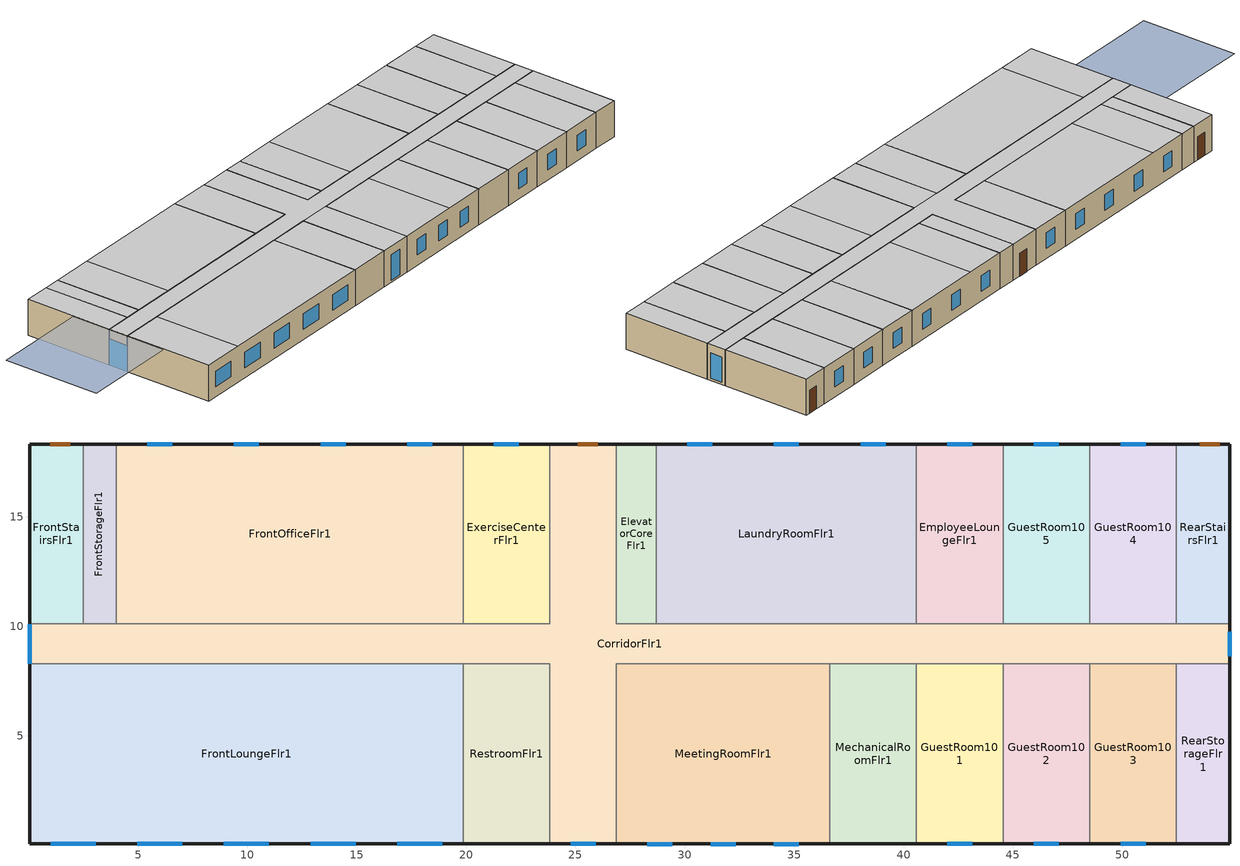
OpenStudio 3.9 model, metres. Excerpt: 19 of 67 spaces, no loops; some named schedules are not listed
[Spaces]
GuestRoom103
 floor ground (Foundation F 0.9W/m*K Perim 3.96m Area 32.61m2): 52.47,8.28 52.47,0.05 48.51,0.05 48.51,8.28 z0
 wall outside: 48.51,0.05 52.47,0.05 z0:3.35
 wall to CorridorFlr1: 52.47,8.28 48.51,8.28 z0:3.35
 wall to RearStorageFlr1: 52.47,0.05 52.47,8.28 z0:3.35
 wall to GuestRoom102: 48.51,8.28 48.51,0.05 z0:3.35
 window: 49.92,0.05 51.06,0.05 z0.95:2.4
 ceiling to GuestRoom213: 52.47,0.05 52.47,8.28 48.51,8.28 48.51,0.05 z3.35
FrontStorageFlr1
 floor ground (Foundation F 0.9W/m*K Perim 1.52m Area 12.54m2): 4.01,18.34 4.01,10.11 2.49,10.11 2.49,18.34 z0
 wall outside: 4.01,18.34 2.49,18.34 z0:3.35
 wall to FrontOfficeFlr1: 4.01,10.11 4.01,18.34 z0:3.35
 wall to CorridorFlr1: 2.49,10.11 4.01,10.11 z0:3.35
 wall to FrontStairsFlr1: 2.49,18.34 2.49,10.11 z0:3.35
 ceiling to FrontStorageFlr2: 4.01,10.11 4.01,18.34 2.49,18.34 2.49,10.11 z3.35
CorridorFlr1
 floor ground (Foundation F 0.9W/m*K Perim 9.75m Area 150.51m2): 26.87,18.34 26.87,10.11 54.91,10.11 54.91,8.28 26.87,8.28 26.87,0.05 23.82,0.05 23.82,8.28 0.05,8.28 0.05,10.11 23.82,10.11 23.82,18.34 z0
 wall outside: 0.05,10.11 0.05,8.28 / 23.82,0.05 26.87,0.05 / 54.91,8.28 54.91,10.11 / 26.87,18.34 23.82,18.34 z0:3.35
 wall to RearStairsFlr1: 54.91,10.11 52.47,10.11 z0:3.35
 wall to FrontLoungeFlr1: 0.05,8.28 19.86,8.28 z0:3.35
 wall to GuestRoom104: 52.47,10.11 48.51,10.11 z0:3.35
 wall to LaundryRoomFlr1: 40.59,10.11 28.7,10.11 z0:3.35
 wall to MeetingRoomFlr1: 26.87,0.05 26.87,8.28 36.62,8.28 z0:3.35
 wall to ElevatorCoreFlr1: 28.7,10.11 26.87,10.11 26.87,18.34 z0:3.35
 wall to RestroomFlr1: 19.86,8.28 23.82,8.28 23.82,0.05 z0:3.35
 wall to GuestRoom102: 44.55,8.28 48.51,8.28 z0:3.35
 wall to FrontStairsFlr1: 2.49,10.11 0.05,10.11 z0:3.35
 wall to RearStorageFlr1: 52.47,8.28 54.91,8.28 z0:3.35
 wall to MechanicalRoomFlr1: 36.62,8.28 40.59,8.28 z0:3.35
 wall to ExerciseCenterFlr1: 23.82,18.34 23.82,10.11 19.86,10.11 z0:3.35
 wall to EmployeeLoungeFlr1: 44.55,10.11 40.59,10.11 z0:3.35
 wall to GuestRoom101: 40.59,8.28 44.55,8.28 z0:3.35
 wall to GuestRoom105: 48.51,10.11 44.55,10.11 z0:3.35
 wall to FrontOfficeFlr1: 19.86,10.11 4.01,10.11 z0:3.35
 window: 0.05,10.11 0.05,8.28 z0:2.44; 24.78,0.05 25.92,0.05 / 54.91,8.62 54.91,9.76 z0.19:2.55
 door: 26.01,18.34 25.1,18.34 z0:2.13
 ceiling to CorridorFlr2: 54.91,8.28 54.91,10.11 26.87,10.11 26.87,18.34 23.82,18.34 23.82,10.11 0.05,10.11 0.05,8.28 z3.35
 ceiling to GuestRoom206_208: 26.87,0.05 26.87,8.28 23.82,8.28 23.82,0.05 z3.35
MechanicalRoomFlr1
 floor ground (Foundation F 0.9W/m*K Perim 3.96m Area 32.61m2): 40.59,8.28 40.59,0.05 36.62,0.05 36.62,8.28 z0
 wall outside: 36.62,0.05 40.59,0.05 z0:3.35
 wall to GuestRoom101: 40.59,0.05 40.59,8.28 z0:3.35
 wall to MeetingRoomFlr1: 36.62,8.28 36.62,0.05 z0:3.35
 ceiling to GuestRoom209_212: 40.59,0.05 40.59,8.28 36.62,8.28 36.62,0.05 z3.35
FrontLoungeFlr1
 floor ground (Foundation F 0.9W/m*K Perim 28.04m Area 163.06m2): 19.86,8.28 19.86,0.05 0.05,0.05 0.05,8.28 z0
 wall outside: 0.05,8.28 0.05,0.05 19.86,0.05 z0:3.35
 wall to RestroomFlr1: 19.86,0.05 19.86,8.28 z0:3.35
 window: 16.85,0.05 18.91,0.05 / 12.89,0.05 14.94,0.05 / 8.93,0.05 10.98,0.05 / 1,0.05 3.06,0.05 / 4.97,0.05 7.02,0.05 z0.95:2.4
 ceiling to GuestRoom201: 4.01,0.05 4.01,8.28 0.05,8.28 0.05,0.05 z3.35
 ceiling to GuestRoom202_205: 19.86,0.05 19.86,8.28 4.01,8.28 4.01,0.05 z3.35
GuestRoom102
 floor ground (Foundation F 0.9W/m*K Perim 3.96m Area 32.61m2): 48.51,8.28 48.51,0.05 44.55,0.05 44.55,8.28 z0
 wall outside: 44.55,0.05 48.51,0.05 z0:3.35
 wall to GuestRoom101: 44.55,8.28 44.55,0.05 z0:3.35
 window: 45.96,0.05 47.1,0.05 z0.95:2.4
 ceiling to GuestRoom209_212: 48.51,0.05 48.51,8.28 44.55,8.28 44.55,0.05 z3.35
GuestRoom104
 floor ground (Foundation F 0.9W/m*K Perim 3.96m Area 32.61m2): 52.47,18.34 52.47,10.11 48.51,10.11 48.51,18.34 z0
 wall outside: 52.47,18.34 48.51,18.34 z0:3.35
 wall to GuestRoom105: 48.51,18.34 48.51,10.11 z0:3.35
 wall to RearStairsFlr1: 52.47,10.11 52.47,18.34 z0:3.35
 window: 51.06,18.34 49.92,18.34 z0.95:2.4
 ceiling to GuestRoom214: 52.47,10.11 52.47,18.34 48.51,18.34 48.51,10.11 z3.35
ExerciseCenterFlr1
 floor ground (Foundation F 0.9W/m*K Perim 3.96m Area 32.61m2): 23.82,18.34 23.82,10.11 19.86,10.11 19.86,18.34 z0
 wall outside: 23.82,18.34 19.86,18.34 z0:3.35
 wall to FrontOfficeFlr1: 19.86,18.34 19.86,10.11 z0:3.35
 window: 22.41,18.34 21.27,18.34 z0.95:2.4
 ceiling to GuestRoom220_223: 23.82,10.11 23.82,18.34 19.86,18.34 19.86,10.11 z3.35
FrontStairsFlr1
 floor ground (Foundation F 0.9W/m*K Perim 10.67m Area 20.07m2): 2.49,18.34 2.49,10.11 0.05,10.11 0.05,18.34 z0
 wall outside: 2.49,18.34 0.05,18.34 0.05,10.11 z0:3.35
 door: 1.89,18.34 0.98,18.34 z0:2.13
 ceiling to FrontStairsFlr2: 2.49,10.11 2.49,18.34 0.05,18.34 0.05,10.11 z3.35
RestroomFlr1
 floor ground (Foundation F 0.9W/m*K Perim 3.96m Area 32.61m2): 23.82,8.28 23.82,0.05 19.86,0.05 19.86,8.28 z0
 wall outside: 19.86,0.05 23.82,0.05 z0:3.35
 ceiling to GuestRoom206_208: 23.82,0.05 23.82,8.28 19.86,8.28 19.86,0.05 z3.35
MeetingRoomFlr1
 floor ground (Foundation F 0.9W/m*K Perim 9.75m Area 80.27m2): 36.62,8.28 36.62,0.05 26.87,0.05 26.87,8.28 z0
 wall outside: 26.87,0.05 36.62,0.05 z0:3.35
 window: 34.07,0.05 35.21,0.05 / 28.28,0.05 29.42,0.05 / 31.18,0.05 32.32,0.05 z0.95:2.4
 ceiling to GuestRoom206_208: 32.66,0.05 32.66,8.28 26.87,8.28 26.87,0.05 z3.35
 ceiling to GuestRoom209_212: 36.62,0.05 36.62,8.28 32.66,8.28 32.66,0.05 z3.35
LaundryRoomFlr1
 floor ground (Foundation F 0.9W/m*K Perim 11.89m Area 97.83m2): 40.59,18.34 40.59,10.11 28.7,10.11 28.7,18.34 z0
 wall outside: 40.59,18.34 28.7,18.34 z0:3.35
 wall to EmployeeLoungeFlr1: 40.59,10.11 40.59,18.34 z0:3.35
 wall to ElevatorCoreFlr1: 28.7,18.34 28.7,10.11 z0:3.35
 window: 39.18,18.34 38.04,18.34 / 31.25,18.34 30.11,18.34 / 35.21,18.34 34.07,18.34 z0.95:2.4
 ceiling to GuestRoom215_218: 40.59,10.11 40.59,18.34 32.66,18.34 32.66,10.11 z3.35
 ceiling to GuestRoom219: 32.66,10.11 32.66,18.34 28.7,18.34 28.7,10.11 z3.35
FrontOfficeFlr1
 floor ground (Foundation F 0.9W/m*K Perim 15.85m Area 130.44m2): 19.86,18.34 19.86,10.11 4.01,10.11 4.01,18.34 z0
 wall outside: 19.86,18.34 4.01,18.34 z0:3.35
 window: 14.49,18.34 13.35,18.34 / 10.52,18.34 9.39,18.34 / 18.45,18.34 17.31,18.34 / 6.56,18.34 5.42,18.34 z0.95:2.4
 ceiling to GuestRoom224: 7.97,10.11 7.97,18.34 4.01,18.34 4.01,10.11 z3.35
 ceiling to GuestRoom220_223: 19.86,10.11 19.86,18.34 7.97,18.34 7.97,10.11 z3.35
ElevatorCoreFlr1
 floor ground (Foundation F 0.9W/m*K Perim 1.83m Area 15.05m2): 28.7,18.34 28.7,10.11 26.87,10.11 26.87,18.34 z0
 wall outside: 28.7,18.34 26.87,18.34 z0:3.35
 ceiling to ElevatorCoreFlr2: 28.7,10.11 28.7,18.34 26.87,18.34 26.87,10.11 z3.35
RearStairsFlr1
 floor ground (Foundation F 0.9W/m*K Perim 10.67m Area 20.07m2): 54.91,18.34 54.91,10.11 52.47,10.11 52.47,18.34 z0
 wall outside: 54.91,10.11 54.91,18.34 52.47,18.34 z0:3.35
 door: 54.46,18.34 53.54,18.34 z0:2.13
 ceiling to RearStairsFlr2: 54.91,10.11 54.91,18.34 52.47,18.34 52.47,10.11 z3.35
EmployeeLoungeFlr1
 floor ground (Foundation F 0.9W/m*K Perim 3.96m Area 32.61m2): 44.55,18.34 44.55,10.11 40.59,10.11 40.59,18.34 z0
 wall outside: 44.55,18.34 40.59,18.34 z0:3.35
 wall to GuestRoom105: 44.55,10.11 44.55,18.34 z0:3.35
 window: 43.14,18.34 42,18.34 z0.95:2.4
 ceiling to GuestRoom215_218: 44.55,10.11 44.55,18.34 40.59,18.34 40.59,10.11 z3.35
RearStorageFlr1
 floor ground (Foundation F 0.9W/m*K Perim 10.67m Area 20.07m2): 54.91,8.28 54.91,0.05 52.47,0.05 52.47,8.28 z0
 wall outside: 52.47,0.05 54.91,0.05 54.91,8.28 z0:3.35
 ceiling to RearStorageFlr2: 54.91,0.05 54.91,8.28 52.47,8.28 52.47,0.05 z3.35
GuestRoom101
 floor ground (Foundation F 0.9W/m*K Perim 3.96m Area 32.61m2): 44.55,8.28 44.55,0.05 40.59,0.05 40.59,8.28 z0
 wall outside: 40.59,0.05 44.55,0.05 z0:3.35
 window: 42,0.05 43.14,0.05 z0.95:2.4
 ceiling to GuestRoom209_212: 44.55,0.05 44.55,8.28 40.59,8.28 40.59,0.05 z3.35
GuestRoom105
 floor ground (Foundation F 0.9W/m*K Perim 3.96m Area 32.61m2): 48.51,18.34 48.51,10.11 44.55,10.11 44.55,18.34 z0
 wall outside: 48.51,18.34 44.55,18.34 z0:3.35
 window: 47.1,18.34 45.96,18.34 z0.95:2.4
 ceiling to GuestRoom215_218: 48.51,10.11 48.51,18.34 44.55,18.34 44.55,10.11 z3.35
shading: 0,4.57 0,13.72 -9.14,13.72 -9.14,4.57 z3.35
[Building]
-SmallHotel-ASHRAE 169-2013-4A created: 2025-11-20 23:47:38 +0000: North Axis {deg}=180; Default Construction Set=90.1-2016 - SmHotel - ASHRAE 169-2013-4A; Standards Number of Stories=4; Standards Number of Above Ground Stories=4; Standards Building Type=SmallHotel
[Site]
New York-John F Kennedy Intl AP_NY_USA: Latitude {deg}=40.65; Longitude {deg}=-73.8; Time Zone {hr}=-5; Elevation {m}=5
[SizingPeriod:DesignDay] Barometric Pressure {Pa}=101241; Rain Indicator=No; Snow Indicator=No; Day of Month=21; Daylight Saving Time Indicator=No; Humidity Condition Type=Wetbulb; Dry-Bulb Temperature Range Modifier Type=DefaultMultipliers
Name | Maximum Dry-Bulb Temperature {C} | Daily Dry-Bulb Temperature Range {deltaC} | Wind Speed {m/s} | Wind Direction {deg} | Month | Day Type | Wetbulb or DewPoint at Maximum Dry-Bulb {C} | Solar Model Indicator | ASHRAE Clear Sky Optical Depth for Beam Irradiance | ASHRAE Clear Sky Optical Depth for Diffuse Irradiance | Sky Clearness
New.York-John.F.Kennedy.Intl.AP_NY_USA Ann Clg .4% Condns DB=>MWB | 32.1 | 7.4 | 5.6 | 230 | 7 | SummerDesignDay | 23.1 | ASHRAETau | 0.541 | 1.8
New.York-John.F.Kennedy.Intl.AP_NY_USA Ann Clg .4% Condns WB=>MDB | 29.1 | 7.4 | 5.6 | 230 | 7 | SummerDesignDay | 25 | ASHRAETau | 0.541 | 1.8
New.York-John.F.Kennedy.Intl.AP_NY_USA Ann Htg 99.6% Condns DB | -10.7 | 0 | 7.5 | 320 | 1 | WinterDesignDay | -10.7 | ASHRAEClearSky |  |  | 0
[ClimateZones]
Climate Zone Institution Name 1=ASHRAE; Climate Zone Document Name 1=ANSI/ASHRAE Standard 169; Climate Zone Document Year 1=2006; Climate Zone Value 1=4A
[Site:WaterMainsTemperature]
Calculation Method=Correlation; Annual Average Outdoor Air Temperature {C}=12.4667; Maximum Difference In Monthly Average Outdoor Air Temperatures {deltaC}=25.2
[Site:GroundTemperature:Shallow]
6, 2.1, 1.1, 2, 7.2, 13.1, 18.7, 22.7, 23.9, 22, 17.5, 11.7
[Site:GroundTemperature:Deep]
11.8, 9, 7.2, 6.7, 7.7, 10.1, 13, 15.9, 17.8, 18.2, 17.1, 14.8
[Site:GroundTemperature:FCfactorMethod]
January Ground Temperature {C}=14; February Ground Temperature {C}=7.3; March Ground Temperature {C}=3.3; April Ground Temperature {C}=1.2; May Ground Temperature {C}=-0.2; June Ground Temperature {C}=5.6; July Ground Temperature {C}=10.9; August Ground Temperature {C}=16.1; September Ground Temperature {C}=21.7; October Ground Temperature {C}=25; November Ground Temperature {C}=24.8; December Ground Temperature {C}=19.9
[Material:NoMass] Thermal Absorptance=0.9; Solar Absorptance=0.7
Name | Roughness | Thermal Resistance {m2-K/W} | Visible Absorptance
CP02 CARPET PAD | VeryRough | 0.21648 | 0.8
Typical Insulation R-14.97 | Smooth | 2.63723 | 0.7
Typical Carpet Pad | Smooth | 0.21648 | 0.8
Typical Insulation R-13.45; Typical Insulation R-13.45 1; Typical Insulation R-13.45 2 | Smooth | 2.368 | 0.7
Typical Insulation R-30.13; Typical Insulation R-30.13 1; Typical Insulation R-30.13 2 | Smooth | 5.30668 | 0.7
Typical Insulation R-1.85; Typical Insulation R-1.85 1; Typical Insulation R-1.85 2 | Smooth | 0.326262 | 0.7
Typical Insulation R-2.38; Typical Insulation R-2.38 1; Typical Insulation R-2.38 2 | Smooth | 0.418404 | 0.7
Typical Insulation R-17.04; Typical Insulation R-17.04 1 | Smooth | 3.00072 | 0.7
[Material] Thermal Absorptance=0.9
Name | Roughness | Thickness {m} | Conductivity {W/m-K} | Density {kg/m3} | Specific Heat {J/kg-K} | Solar Absorptance | Visible Absorptance
4 in. Normalweight Concrete Floor | MediumRough | 0.1016 | 2.31 | 2322 | 832 | 0.7 | 0.7
25mm Stucco | Smooth | 0.0254 | 0.72 | 1856 | 840 | 0.7 | 0.7
5/8 in. Gypsum Board | MediumSmooth | 0.0159 | 0.16 | 800 | 1090 | 0.7 | 0.7
Roof Membrane | VeryRough | 0.0095 | 0.16 | 1121.29 | 1460 | 0.7 | 0.7
Metal Roof Surface; F08 Metal surface | Smooth | 0.0008 | 45.28 | 7824 | 500 | 0.7 | 0.7
1/2 in. Gypsum Board | Smooth | 0.0127 | 0.16 | 800 | 1090 | 0.7 | 0.5
8 in. Normalweight Concrete Floor | MediumRough | 0.2032 | 2.31 | 2322 | 832 | 0.7 | 0.7
8 in. Concrete Block Basement Wall | MediumRough | 0.2032 | 1.326 | 1842 | 912 | 0.7 | 0.7
G05 25mm wood | MediumSmooth | 0.0254 | 0.15 | 608 | 1630 | 0.5 | 0.5
6 in. Normalweight Concrete Floor | MediumRough | 0.1524 | 2.31 | 2322 | 832 | 0.7 | 0.7
[Construction:FfactorGroundFloor] F-Factor {W/m-K}=0.899982
Name | Area {m2} | PerimeterExposed {m}
Foundation F 0.9W/m*K Perim 28.04m Area 163.06m2 | 163.056 | 28.0422
Foundation F 0.9W/m*K Perim 1.83m Area 15.05m2 | 15.0503 | 1.8288
Foundation F 0.9W/m*K Perim 3.96m Area 32.61m2 | 32.6113 | 3.9624
Foundation F 0.9W/m*K Perim 9.75m Area 150.51m2 | 150.506 | 9.7536
Foundation F 0.9W/m*K Perim 10.67m Area 20.07m2 | 20.0671 | 10.668
Foundation F 0.9W/m*K Perim 9.75m Area 80.27m2 | 80.2739 | 9.7536
Foundation F 0.9W/m*K Perim 11.89m Area 97.83m2 | 97.8269 | 11.8872
Foundation F 0.9W/m*K Perim 15.85m Area 130.44m2 | 130.436 | 15.8496
Foundation F 0.9W/m*K Perim 1.52m Area 12.54m2 | 12.5419 | 1.524
[DefaultConstructionSet] Interior Partition Construction=Typical Interior Partition
Name | Default Exterior Surface Constructions | Default Interior Surface Constructions | Default Ground Contact Surface Constructions | Default Exterior SubSurface Constructions | Default Interior SubSurface Constructions
90.1-2016 - SmHotel - ASHRAE 169-2013-4A | Default Surface Constructions 1 | Default Surface Constructions 2 | Default Surface Constructions 3 | Default Sub Surface Constructions 1 | Default Sub Surface Constructions 2
90.1-2016 - SmHotel - GuestRoom123Occ - ASHRAE 169-2013-4A | Default Surface Constructions 4 | Default Surface Constructions 5 | Default Surface Constructions 6 | Default Sub Surface Constructions 3 | Default Sub Surface Constructions 4
90.1-2016 - SmHotel - GuestRoom123Vac - ASHRAE 169-2013-4A | Default Surface Constructions 7 | Default Surface Constructions 8 | Default Surface Constructions 9 | Default Sub Surface Constructions 5 | Default Sub Surface Constructions 6
[DefaultSurfaceConstructions]
Name | Floor Construction | Wall Construction | Roof Ceiling Construction
Default Surface Constructions 1 | Typical Insulated Exterior Mass Floor R-17.54 | Typical Insulated Steel Framed Exterior Wall R-15.63 | Typical IEAD Roof R-31.25
Default Surface Constructions 2; Default Surface Constructions 5; Default Surface Constructions 8 | int_slab_floor_smallhotel | int_wall_smallhotel | int_slab_ceiling_smallhotel
Default Surface Constructions 3 | Typical Insulated Carpeted 8in Slab Floor | Typical Insulated Basement Mass Wall
Default Surface Constructions 4 | Typical Insulated Exterior Mass Floor R-19.61 | Typical Insulated Steel Framed Exterior Wall R-15.63 1 | Typical IEAD Roof R-31.25 1
Default Surface Constructions 6; Default Surface Constructions 9 | Typical Insulated Carpeted 6in Slab Floor | Typical Insulated Basement Mass Wall
Default Surface Constructions 7 | Typical Insulated Exterior Mass Floor R-19.61 1 | Typical Insulated Steel Framed Exterior Wall R-15.63 2 | Typical IEAD Roof R-31.25 2
[Construction]
Typical Insulated Exterior Mass Floor R-17.54: Typical Insulation R-14.97, 4 in. Normalweight Concrete Floor, Typical Carpet Pad
Typical Insulated Steel Framed Exterior Wall R-15.63: 25mm Stucco, 5/8 in. Gypsum Board, Typical Insulation R-13.45, 5/8 in. Gypsum Board
Typical IEAD Roof R-31.25: Roof Membrane, Typical Insulation R-30.13, Metal Roof Surface
int_slab_floor_smallhotel: 4 in. Normalweight Concrete Floor, CP02 CARPET PAD
int_wall_smallhotel: 1/2 in. Gypsum Board, 1/2 in. Gypsum Board
int_slab_ceiling_smallhotel: CP02 CARPET PAD, 4 in. Normalweight Concrete Floor
Typical Insulated Carpeted 8in Slab Floor: 8 in. Normalweight Concrete Floor, Typical Carpet Pad
Typical Insulated Basement Mass Wall: 8 in. Concrete Block Basement Wall
U 0.38 SHGC 0.36 Simple Glazing: U 0.38 SHGC 0.36 Simple Glazing
U 0.46 SHGC 0.36 Simple Glazing: U 0.46 SHGC 0.36 Simple Glazing
Typical Insulated Metal Door R-2.7: F08 Metal surface, Typical Insulation R-1.85
U 0.68 SHGC 0.36 Simple Glazing: U 0.68 SHGC 0.36 Simple Glazing
Typical Overhead Door R-3.23: Typical Insulation R-2.38
U 0.5 SHGC 0.4 Simple Glazing: U 0.5 SHGC 0.4 Simple Glazing
Typical Interior Window: Clear 3mm
Typical Interior Door; Typical Interior Partition: G05 25mm wood
Typical Insulated Exterior Mass Floor R-19.61: Typical Insulation R-17.04, 4 in. Normalweight Concrete Floor, Typical Carpet Pad
Typical Insulated Steel Framed Exterior Wall R-15.63 1: 25mm Stucco, 5/8 in. Gypsum Board, Typical Insulation R-13.45 1, 5/8 in. Gypsum Board
Typical IEAD Roof R-31.25 1: Roof Membrane, Typical Insulation R-30.13 1, Metal Roof Surface
Typical Insulated Carpeted 6in Slab Floor: 6 in. Normalweight Concrete Floor, Typical Carpet Pad
Typical Insulated Metal Door R-2.7 1: F08 Metal surface, Typical Insulation R-1.85 1
Typical Overhead Door R-3.23 1: Typical Insulation R-2.38 1
Typical Insulated Exterior Mass Floor R-19.61 1: Typical Insulation R-17.04 1, 4 in. Normalweight Concrete Floor, Typical Carpet Pad
Typical Insulated Steel Framed Exterior Wall R-15.63 2: 25mm Stucco, 5/8 in. Gypsum Board, Typical Insulation R-13.45 2, 5/8 in. Gypsum Board
Typical IEAD Roof R-31.25 2: Roof Membrane, Typical Insulation R-30.13 2, Metal Roof Surface
Typical Insulated Metal Door R-2.7 2: F08 Metal surface, Typical Insulation R-1.85 2
Typical Overhead Door R-3.23 2: Typical Insulation R-2.38 2
[DefaultSubSurfaceConstructions]
Name | Fixed Window Construction | Operable Window Construction | Door Construction | Glass Door Construction | Overhead Door Construction | Skylight Construction | Tubular Daylight Dome Construction | Tubular Daylight Diffuser Construction
Default Sub Surface Constructions 1 | U 0.38 SHGC 0.36 Simple Glazing | U 0.46 SHGC 0.36 Simple Glazing | Typical Insulated Metal Door R-2.7 | U 0.68 SHGC 0.36 Simple Glazing | Typical Overhead Door R-3.23 | U 0.5 SHGC 0.4 Simple Glazing | Typical Interior Window | Typical Interior Window
Default Sub Surface Constructions 2; Default Sub Surface Constructions 4; Default Sub Surface Constructions 6 | Typical Interior Window | Typical Interior Window | Typical Interior Door
Default Sub Surface Constructions 3 | U 0.38 SHGC 0.36 Simple Glazing | U 0.46 SHGC 0.36 Simple Glazing | Typical Insulated Metal Door R-2.7 1 | U 0.68 SHGC 0.36 Simple Glazing | Typical Overhead Door R-3.23 1 | U 0.5 SHGC 0.4 Simple Glazing | Typical Interior Window | Typical Interior Window
Default Sub Surface Constructions 5 | U 0.38 SHGC 0.36 Simple Glazing | U 0.46 SHGC 0.36 Simple Glazing | Typical Insulated Metal Door R-2.7 2 | U 0.68 SHGC 0.36 Simple Glazing | Typical Overhead Door R-3.23 2 | U 0.5 SHGC 0.4 Simple Glazing | Typical Interior Window | Typical Interior Window
[WindowMaterial:SimpleGlazingSystem] Visible Transmittance=0.81
Name | U-Factor {W/m2-K} | Solar Heat Gain Coefficient
U 0.38 SHGC 0.36 Simple Glazing | 2.15774 | 0.36
U 0.46 SHGC 0.36 Simple Glazing | 2.612 | 0.36
U 0.68 SHGC 0.36 Simple Glazing | 3.86122 | 0.36
U 0.5 SHGC 0.4 Simple Glazing | 2.83913 | 0.4
[WindowMaterial:Glazing]
Clear 3mm: Optical Data Type=SpectralAverage; Thickness {m}=0.003; Solar Transmittance at Normal Incidence=0.837; Front Side Solar Reflectance at Normal Incidence=0.075; Back Side Solar Reflectance at Normal Incidence=0.075; Visible Transmittance at Normal Incidence=0.898; Front Side Visible Reflectance at Normal Incidence=0.081; Back Side Visible Reflectance at Normal Incidence=0.081; Infrared Transmittance at Normal Incidence=0; Front Side Infrared Hemispherical Emissivity=0.84; Back Side Infrared Hemispherical Emissivity=0.84; Conductivity {W/m-K}=0.9; Dirt Correction Factor for Solar and Visible Transmittance=1; Solar Diffusing=No
[Space] Building Story=BuildingStory1
Name | Space Type | Thermal Zone
GuestRoom103 | SmallHotel GuestRoom123Occ | GuestRoom103 ZN
FrontStorageFlr1 | SmallHotel Storage | FrontStorageFlr1 ZN
GuestRoom105 | SmallHotel GuestRoom123Occ | GuestRoom105 ZN
CorridorFlr1 | SmallHotel Corridor | CorridorFlr1 ZN
MechanicalRoomFlr1 | SmallHotel Mechanical | MechanicalRoomFlr1 ZN
ElevatorCoreFlr1 | SmallHotel Elec/MechRoom | ElevatorCoreFlr1 ZN
FrontLoungeFlr1 | SmallHotel GuestLounge | FrontLoungeFlr1 ZN
GuestRoom101 | SmallHotel GuestRoom123Vac | GuestRoom101 ZN
GuestRoom102 | SmallHotel GuestRoom123Vac | GuestRoom102 ZN
GuestRoom104 | SmallHotel GuestRoom123Occ | GuestRoom104 ZN
ExerciseCenterFlr1 | SmallHotel Exercise | ExerciseCenterFlr1 ZN
FrontStairsFlr1 | SmallHotel Stair | FrontStairsFlr1 ZN
RestroomFlr1 | SmallHotel PublicRestroom | RestroomFlr1 ZN
MeetingRoomFlr1 | SmallHotel Meeting | MeetingRoomFlr1 ZN
RearStairsFlr1 | SmallHotel Stair | RearStairsFlr1 ZN
RearStorageFlr1 | SmallHotel Storage | RearStorageFlr1 ZN
LaundryRoomFlr1 | SmallHotel Laundry | LaundryRoomFlr1 ZN
FrontOfficeFlr1 | SmallHotel Office | FrontOfficeFlr1 ZN
EmployeeLoungeFlr1 | SmallHotel StaffLounge | EmployeeLoungeFlr1 ZN
[BuildingStory]
BuildingStory1
[SpaceType] Standards Building Type=SmallHotel
Name | Default Schedule Set | Design Specification Outdoor Air Object | Standards Space Type | Default Construction Set
SmallHotel Corridor | SmallHotel Corridor Schedule Set | SmallHotel Corridor Ventilation | Corridor
SmallHotel Elec/MechRoom | SmallHotel Elec/MechRoom Schedule Set | SmallHotel Elec/MechRoom Ventilation | Elec/MechRoom
SmallHotel StaffLounge | SmallHotel StaffLounge Schedule Set | SmallHotel StaffLounge Ventilation | StaffLounge
SmallHotel Exercise | SmallHotel Exercise Schedule Set | SmallHotel Exercise Ventilation | Exercise
SmallHotel GuestLounge | SmallHotel GuestLounge Schedule Set | SmallHotel GuestLounge Ventilation | GuestLounge
SmallHotel Office | SmallHotel Office Schedule Set | SmallHotel Office Ventilation | Office
SmallHotel Stair | SmallHotel Stair Schedule Set | SmallHotel Stair Ventilation | Stair
SmallHotel Storage | SmallHotel Storage Schedule Set | SmallHotel Storage Ventilation | Storage
SmallHotel GuestRoom123Occ | SmallHotel GuestRoom123Occ Schedule Set | SmallHotel GuestRoom123Occ Ventilation | GuestRoom123Occ | 90.1-2016 - SmHotel - GuestRoom123Occ - ASHRAE 169-2013-4A
SmallHotel GuestRoom123Vac | SmallHotel GuestRoom123Vac Schedule Set | SmallHotel GuestRoom123Vac Ventilation | GuestRoom123Vac | 90.1-2016 - SmHotel - GuestRoom123Vac - ASHRAE 169-2013-4A
SmallHotel Laundry | SmallHotel Laundry Schedule Set | SmallHotel Laundry Ventilation | Laundry
SmallHotel Mechanical | SmallHotel Mechanical Schedule Set | SmallHotel Mechanical Ventilation | Mechanical
SmallHotel Meeting | SmallHotel Meeting Schedule Set | SmallHotel Meeting Ventilation | Meeting
SmallHotel PublicRestroom | SmallHotel PublicRestroom Schedule Set | SmallHotel PublicRestroom Ventilation | PublicRestroom
[Lights:Definition] Design Level Calculation Method=Watts/Area; Fraction Radiant=0.7; Fraction Visible=0.2; Return Air Fraction=0
Name | Watts per Space Floor Area {W/m2}
SmallHotel Corridor Lights Definition | 7.10418
SmallHotel Exercise Lights Definition | 5.38196
SmallHotel GuestLounge Lights Definition | 11.4097
SmallHotel GuestRoom123Occ Lights Definition; SmallHotel GuestRoom123Vac Lights Definition | 8.28821
SmallHotel Laundry Lights Definition; SmallHotel Mechanical Lights Definition | 4.62848
SmallHotel Meeting Lights Definition | 11.5174
SmallHotel Office Lights Definition | 10.0104
SmallHotel PublicRestroom Lights Definition | 9.14932
SmallHotel StaffLounge Lights Definition | 6.67362
SmallHotel Stair Lights Definition | 6.24307
SmallHotel Storage Lights Definition | 4.9514
[Lights] Fraction Replaceable=1
Name | Lights Definition | Space or SpaceType
SmallHotel Corridor Lights | SmallHotel Corridor Lights Definition | SmallHotel Corridor
SmallHotel Exercise Lights | SmallHotel Exercise Lights Definition | SmallHotel Exercise
SmallHotel GuestLounge Lights | SmallHotel GuestLounge Lights Definition | SmallHotel GuestLounge
SmallHotel GuestRoom123Occ Lights | SmallHotel GuestRoom123Occ Lights Definition | SmallHotel GuestRoom123Occ
SmallHotel GuestRoom123Vac Lights | SmallHotel GuestRoom123Vac Lights Definition | SmallHotel GuestRoom123Vac
SmallHotel Laundry Lights | SmallHotel Laundry Lights Definition | SmallHotel Laundry
SmallHotel Mechanical Lights | SmallHotel Mechanical Lights Definition | SmallHotel Mechanical
SmallHotel Meeting Lights | SmallHotel Meeting Lights Definition | SmallHotel Meeting
SmallHotel Office Lights | SmallHotel Office Lights Definition | SmallHotel Office
SmallHotel PublicRestroom Lights | SmallHotel PublicRestroom Lights Definition | SmallHotel PublicRestroom
SmallHotel StaffLounge Lights | SmallHotel StaffLounge Lights Definition | SmallHotel StaffLounge
SmallHotel Stair Lights | SmallHotel Stair Lights Definition | SmallHotel Stair
SmallHotel Storage Lights | SmallHotel Storage Lights Definition | SmallHotel Storage
[DesignSpecification:OutdoorAir] Outdoor Air Method=Sum
Name | Outdoor Air Flow per Floor Area {m3/s-m2} | Outdoor Air Flow per Person {m3/s-person}
SmallHotel Corridor Ventilation; SmallHotel PublicRestroom Ventilation; SmallHotel Stair Ventilation | 0.0003048
SmallHotel Elec/MechRoom Ventilation; SmallHotel Mechanical Ventilation; SmallHotel Storage Ventilation | 0.0006096
SmallHotel Exercise Ventilation | 0.0003048 | 0.00943895
SmallHotel GuestLounge Ventilation; SmallHotel Laundry Ventilation; SmallHotel StaffLounge Ventilation | 0.0003048 | 0.00353961
SmallHotel GuestRoom123Occ Ventilation; SmallHotel GuestRoom123Vac Ventilation; SmallHotel Meeting Ventilation; SmallHotel Office Ventilation | 0.0003048 | 0.00235974
[DefaultScheduleSet]
Name | Number of People Schedule | People Activity Level Schedule | Lighting Schedule | Electric Equipment Schedule | Gas Equipment Schedule
SmallHotel Corridor Schedule Set | HotelSmall AlwaysOff | HotelSmall Activity_Sch | HotelSmall BLDG_LIGHT_CORRIDOR_SCH_2013 | HotelSmall AlwaysOff
SmallHotel Elec/MechRoom Schedule Set |  |  | HotelSmall AlwaysOff | HotelSmall BLDG_ELEVATORS
SmallHotel Exercise Schedule Set | HotelSmall ExerciseCenter_Occ_Sch | HotelSmall Activity_Sch | HotelSmall BLDG_LIGHT_EXERCENTER_SCH | HotelSmall ExerciseCenter_Eqp_Sch
SmallHotel GuestLounge Schedule Set | HotelSmall Lobby_Occ_Sch | HotelSmall Activity_Sch | HotelSmall BLDG_LIGHT_FRONTLOUNGE_SCH | HotelSmall Lobby_Eqp_Sch
SmallHotel GuestRoom123Occ Schedule Set | HotelSmall GuestRoom_Occ_Sch | HotelSmall Activity_Sch | HotelSmall BLDG_LIGHT_GUESTROOM_SCH_2013 | HotelSmall GuestRoom_Eqp_Sch_Adva
SmallHotel GuestRoom123Vac Schedule Set | HotelSmall AlwaysOff | HotelSmall Activity_Sch | HotelSmall AlwaysOff | HotelSmall AlwaysOff
SmallHotel Laundry Schedule Set | HotelSmall LaundryRoom_Occ_Sch | HotelSmall Activity_Sch | HotelSmall BLDG_LIGHT_LAUNDRY_SCH | HotelSmall LaundryRoom_Eqp_Elec_Sch | HotelSmall LaundryRoom_Eqp_Gas_Sch
SmallHotel Mechanical Schedule Set | HotelSmall AlwaysOff | HotelSmall Activity_Sch | HotelSmall BLDG_LIGHT_MECHROOM_SCH | HotelSmall AlwaysOff
SmallHotel Meeting Schedule Set | HotelSmall MeetingRoom_Occ_Sch | HotelSmall Activity_Sch | HotelSmall BLDG_LIGHT_MEETINGROOM_SCH | HotelSmall MeetingRoom_Eqp_Sch
SmallHotel Office Schedule Set | HotelSmall Office_Occ_Sch | HotelSmall Activity_Sch | HotelSmall BLDG_LIGHT_OFFICE_SCH | HotelSmall OFF_EQUIP_SCH
SmallHotel PublicRestroom Schedule Set | HotelSmall Lobby_Occ_Sch | HotelSmall Activity_Sch | HotelSmall BLDG_LIGHT_RESTROOM_SCH | HotelSmall Lobby_Eqp_Sch
SmallHotel StaffLounge Schedule Set | HotelSmall EmployeeLounge_Occ_Sch | HotelSmall Activity_Sch | HotelSmall BLDG_LIGHT_EMPLOYEELOUNGE_SCH | HotelSmall EmployeeLounge_Eqp_Sch
SmallHotel Stair Schedule Set | HotelSmall AlwaysOff | HotelSmall Activity_Sch | HotelSmall BLDG_LIGHT_STAIR_SCH | HotelSmall AlwaysOff
SmallHotel Storage Schedule Set | HotelSmall AlwaysOff | HotelSmall Activity_Sch | HotelSmall BLDG_LIGHT_STORAGE_SCH | HotelSmall AlwaysOff
[ThermostatSetpoint:DualSetpoint]
Name | Heating Setpoint Temperature Schedule | Cooling Setpoint Temperature Schedule
SmallHotel Corridor Thermostat 1; SmallHotel StaffLounge Thermostat 1; SmallHotel Exercise Thermostat 1; SmallHotel GuestLounge Thermostat 1; SmallHotel Office Thermostat 1; SmallHotel Laundry Thermostat 1; SmallHotel Meeting Thermostat 1; SmallHotel PublicRestroom Thermostat 1 | HotelSmall CommonArea_HtgSP_Sch | HotelSmall CommonArea_ClgSP_Sch
SmallHotel Elec/MechRoom Thermostat 1
SmallHotel Stair Thermostat 1; SmallHotel Storage Thermostat 1; SmallHotel Mechanical Thermostat 1; SmallHotel Stair Thermostat 4; SmallHotel Storage Thermostat 4 | HotelSmall SemiHeated_HtgSP_Sch | SmallHotel UnitHeater ClgSP Sch
SmallHotel GuestRoom123Vac Thermostat 1; SmallHotel GuestRoom123Vac Thermostat 2 | HotelSmall VacGuestRoom_HtgSP_Sch | HotelSmall VacGuestRoom_ClgSP_Sch
SmallHotel GuestRoom123Occ Thermostat 1; SmallHotel GuestRoom123Occ Thermostat 2; SmallHotel GuestRoom123Occ Thermostat 3 | HotelSmall Adva_OccGuestRoom_HtgSP_Sch | HotelSmall Adva_OccGuestRoom_ClgSP_Sch
[ElectricEquipment:Definition] Fraction Latent=0; Fraction Lost=0
Name | Design Level Calculation Method | Watts per Space Floor Area {W/m2} | Fraction Radiant | Design Level {W}
SmallHotel Elec/MechRoom Elec Equip Definition | Watts/Area | 2133.41 | 0.5
SmallHotel Exercise Elec Equip Definition | Watts/Area | 18.6216 | 0.5
SmallHotel GuestLounge Elec Equip Definition | Watts/Area | 26.0487 | 0.5
SmallHotel GuestRoom123Occ Elec Equip Definition; SmallHotel GuestRoom123Vac Elec Equip Definition | Watts/Area | 11.8403 | 0.5
SmallHotel Laundry Elec Equip Definition | Watts/Area | 27.6632 | 0.2
SmallHotel Meeting Elec Equip Definition | Watts/Area | 6.17848 | 0.5
SmallHotel Office Elec Equip Definition | Watts/Area | 13.7778 | 0.5
SmallHotel StaffLounge Elec Equip Definition | Watts/Area | 21.5278 | 0.5
Elevator CoreFlr1 Electric Equipment Definition | EquipmentLevel |  | 0.5 | 125
Elevator CoreFlr1 Electric Equipment Definition2 | EquipmentLevel |  | 0.5 | 32110
[ElectricEquipment]
Name | Electric Equipment Definition | Space or SpaceType | Schedule
SmallHotel Elec/MechRoom Elec Equip | SmallHotel Elec/MechRoom Elec Equip Definition | SmallHotel Elec/MechRoom
SmallHotel Exercise Elec Equip | SmallHotel Exercise Elec Equip Definition | SmallHotel Exercise
SmallHotel GuestLounge Elec Equip | SmallHotel GuestLounge Elec Equip Definition | SmallHotel GuestLounge
SmallHotel GuestRoom123Occ Elec Equip | SmallHotel GuestRoom123Occ Elec Equip Definition | SmallHotel GuestRoom123Occ
SmallHotel GuestRoom123Vac Elec Equip | SmallHotel GuestRoom123Vac Elec Equip Definition | SmallHotel GuestRoom123Vac
SmallHotel Laundry Elec Equip | SmallHotel Laundry Elec Equip Definition | SmallHotel Laundry
SmallHotel Meeting Elec Equip | SmallHotel Meeting Elec Equip Definition | SmallHotel Meeting
SmallHotel Office Elec Equip | SmallHotel Office Elec Equip Definition | SmallHotel Office
SmallHotel StaffLounge Elec Equip | SmallHotel StaffLounge Elec Equip Definition | SmallHotel StaffLounge
Elevator Coreflr1 Elevator Lights/Fans Equipment | Elevator CoreFlr1 Electric Equipment Definition | ElevatorCoreFlr1 | HotelSmall ELEV_LIGHT_FAN_SCH_ADD_DF
Elevator Coreflr1 Elevator Equipment | Elevator CoreFlr1 Electric Equipment Definition2 | ElevatorCoreFlr1 | HotelSmall BLDG_ELEVATORS
[People:Definition] Number of People Calculation Method=People/Area; Fraction Radiant=0.3; Thermal Comfort Model Type 1=AdaptiveASH55
Name | People per Space Floor Area {person/m2}
SmallHotel Exercise People Definition | 0.214632
SmallHotel GuestLounge People Definition | 0.322917
SmallHotel GuestRoom123Occ People Definition; SmallHotel GuestRoom123Vac People Definition | 0.0459619
SmallHotel Laundry People Definition | 0.112483
SmallHotel Meeting People Definition | 0.538196
SmallHotel Office People Definition | 0.0768543
SmallHotel PublicRestroom People Definition | 0.0306771
SmallHotel StaffLounge People Definition | 0.551973
[People] Work Efficiency Schedule=Work Efficiency Schedule; Clothing Insulation Schedule=Clothing Schedule; Air Velocity Schedule=Air Velocity Schedule; Multiplier=1
Name | People Definition | Space or SpaceType
SmallHotel Exercise People | SmallHotel Exercise People Definition | SmallHotel Exercise
SmallHotel GuestLounge People | SmallHotel GuestLounge People Definition | SmallHotel GuestLounge
SmallHotel GuestRoom123Occ People | SmallHotel GuestRoom123Occ People Definition | SmallHotel GuestRoom123Occ
SmallHotel GuestRoom123Vac People | SmallHotel GuestRoom123Vac People Definition | SmallHotel GuestRoom123Vac
SmallHotel Laundry People | SmallHotel Laundry People Definition | SmallHotel Laundry
SmallHotel Meeting People | SmallHotel Meeting People Definition | SmallHotel Meeting
SmallHotel Office People | SmallHotel Office People Definition | SmallHotel Office
SmallHotel PublicRestroom People | SmallHotel PublicRestroom People Definition | SmallHotel PublicRestroom
SmallHotel StaffLounge People | SmallHotel StaffLounge People Definition | SmallHotel StaffLounge
[GasEquipment:Definition]
SmallHotel Laundry Gas Equip Definition: Design Level Calculation Method=Watts/Area; Watts per Space Floor Area {W/m2}=409.781; Fraction Latent=0; Fraction Radiant=0.2; Fraction Lost=0
[GasEquipment]
SmallHotel Laundry Gas Equip: Gas Equipment Definition=SmallHotel Laundry Gas Equip Definition; Space or SpaceType=SmallHotel Laundry
[SpaceInfiltration:DesignFlowRate]
Name | Space or SpaceType | Schedule | Design Flow Rate Calculation Method | Flow per Exterior Surface Area {m3/s-m2} | Constant Term Coefficient | Temperature Term Coefficient | Velocity Term Coefficient | Velocity Squared Term Coefficient | Design Flow Rate {m3/s}
FrontLoungeFlr1 HVAC On Infiltration | FrontLoungeFlr1 | Infiltration HVAC On Schedule | Flow/ExteriorArea | 0.000570329 | 0.0287 | 0.0086 | 0 | 0.0086
FrontLoungeFlr1 HVAC Off Infiltration | FrontLoungeFlr1 | Infiltration HVAC Off Schedule | Flow/ExteriorArea | 0.000570329 | 0.0287 | 0.0086 | 0 | 0.0086
ElevatorCoreFlr1 HVAC On Infiltration | ElevatorCoreFlr1 | Infiltration HVAC On Schedule | Flow/ExteriorArea | 0.000570329 | 0.0287 | 0.0086 | 0 | 0.0086
ElevatorCoreFlr1 HVAC Off Infiltration | ElevatorCoreFlr1 | Infiltration HVAC Off Schedule | Flow/ExteriorArea | 0.000570329 | 0.0287 | 0.0086 | 0 | 0.0086
RestroomFlr1 HVAC On Infiltration | RestroomFlr1 | Infiltration HVAC On Schedule | Flow/ExteriorArea | 0.000570329 | 0.0287 | 0.0086 | 0 | 0.0086
RestroomFlr1 HVAC Off Infiltration | RestroomFlr1 | Infiltration HVAC Off Schedule | Flow/ExteriorArea | 0.000570329 | 0.0287 | 0.0086 | 0 | 0.0086
MechanicalRoomFlr1 HVAC On Infiltration | MechanicalRoomFlr1 | Infiltration HVAC On Schedule | Flow/ExteriorArea | 0.000570329 | 0.0287 | 0.0086 | 0 | 0.0086
MechanicalRoomFlr1 HVAC Off Infiltration | MechanicalRoomFlr1 | Infiltration HVAC Off Schedule | Flow/ExteriorArea | 0.000570329 | 0.0287 | 0.0086 | 0 | 0.0086
CorridorFlr1 HVAC On Infiltration | CorridorFlr1 | Infiltration HVAC On Schedule | Flow/ExteriorArea | 0.000570329 | 0.0287 | 0.0086 | 0 | 0.0086
CorridorFlr1 HVAC Off Infiltration | CorridorFlr1 | Infiltration HVAC Off Schedule | Flow/ExteriorArea | 0.000570329 | 0.0287 | 0.0086 | 0 | 0.0086
GuestRoom103 HVAC On Infiltration | GuestRoom103 | Infiltration HVAC On Schedule | Flow/ExteriorArea | 0.000570329 | 0.0287 | 0.0086 | 0 | 0.0086
GuestRoom103 HVAC Off Infiltration | GuestRoom103 | Infiltration HVAC Off Schedule | Flow/ExteriorArea | 0.000570329 | 0.0287 | 0.0086 | 0 | 0.0086
GuestRoom105 HVAC On Infiltration | GuestRoom105 | Infiltration HVAC On Schedule | Flow/ExteriorArea | 0.000570329 | 0.0287 | 0.0086 | 0 | 0.0086
GuestRoom105 HVAC Off Infiltration | GuestRoom105 | Infiltration HVAC Off Schedule | Flow/ExteriorArea | 0.000570329 | 0.0287 | 0.0086 | 0 | 0.0086
EmployeeLoungeFlr1 HVAC On Infiltration | EmployeeLoungeFlr1 | Infiltration HVAC On Schedule | Flow/ExteriorArea | 0.000570329 | 0.0287 | 0.0086 | 0 | 0.0086
EmployeeLoungeFlr1 HVAC Off Infiltration | EmployeeLoungeFlr1 | Infiltration HVAC Off Schedule | Flow/ExteriorArea | 0.000570329 | 0.0287 | 0.0086 | 0 | 0.0086
GuestRoom101 HVAC On Infiltration | GuestRoom101 | Infiltration HVAC On Schedule | Flow/ExteriorArea | 0.000570329 | 0.0287 | 0.0086 | 0 | 0.0086
GuestRoom101 HVAC Off Infiltration | GuestRoom101 | Infiltration HVAC Off Schedule | Flow/ExteriorArea | 0.000570329 | 0.0287 | 0.0086 | 0 | 0.0086
GuestRoom102 HVAC On Infiltration | GuestRoom102 | Infiltration HVAC On Schedule | Flow/ExteriorArea | 0.000570329 | 0.0287 | 0.0086 | 0 | 0.0086
GuestRoom102 HVAC Off Infiltration | GuestRoom102 | Infiltration HVAC Off Schedule | Flow/ExteriorArea | 0.000570329 | 0.0287 | 0.0086 | 0 | 0.0086
GuestRoom104 HVAC On Infiltration | GuestRoom104 | Infiltration HVAC On Schedule | Flow/ExteriorArea | 0.000570329 | 0.0287 | 0.0086 | 0 | 0.0086
GuestRoom104 HVAC Off Infiltration | GuestRoom104 | Infiltration HVAC Off Schedule | Flow/ExteriorArea | 0.000570329 | 0.0287 | 0.0086 | 0 | 0.0086
ExerciseCenterFlr1 HVAC On Infiltration | ExerciseCenterFlr1 | Infiltration HVAC On Schedule | Flow/ExteriorArea | 0.000570329 | 0.0287 | 0.0086 | 0 | 0.0086
ExerciseCenterFlr1 HVAC Off Infiltration | ExerciseCenterFlr1 | Infiltration HVAC Off Schedule | Flow/ExteriorArea | 0.000570329 | 0.0287 | 0.0086 | 0 | 0.0086
FrontStairsFlr1 HVAC On Infiltration | FrontStairsFlr1 | Infiltration HVAC On Schedule | Flow/ExteriorArea | 0.000570329 | 0.0287 | 0.0086 | 0 | 0.0086
FrontStairsFlr1 HVAC Off Infiltration | FrontStairsFlr1 | Infiltration HVAC Off Schedule | Flow/ExteriorArea | 0.000570329 | 0.0287 | 0.0086 | 0 | 0.0086
MeetingRoomFlr1 HVAC On Infiltration | MeetingRoomFlr1 | Infiltration HVAC On Schedule | Flow/ExteriorArea | 0.000570329 | 0.0287 | 0.0086 | 0 | 0.0086
MeetingRoomFlr1 HVAC Off Infiltration | MeetingRoomFlr1 | Infiltration HVAC Off Schedule | Flow/ExteriorArea | 0.000570329 | 0.0287 | 0.0086 | 0 | 0.0086
LaundryRoomFlr1 HVAC On Infiltration | LaundryRoomFlr1 | Infiltration HVAC On Schedule | Flow/ExteriorArea | 0.000570329 | 0.0287 | 0.0086 | 0 | 0.0086
LaundryRoomFlr1 HVAC Off Infiltration | LaundryRoomFlr1 | Infiltration HVAC Off Schedule | Flow/ExteriorArea | 0.000570329 | 0.0287 | 0.0086 | 0 | 0.0086
FrontOfficeFlr1 HVAC On Infiltration | FrontOfficeFlr1 | Infiltration HVAC On Schedule | Flow/ExteriorArea | 0.000570329 | 0.0287 | 0.0086 | 0 | 0.0086
FrontOfficeFlr1 HVAC Off Infiltration | FrontOfficeFlr1 | Infiltration HVAC Off Schedule | Flow/ExteriorArea | 0.000570329 | 0.0287 | 0.0086 | 0 | 0.0086
FrontStorageFlr1 HVAC On Infiltration | FrontStorageFlr1 | Infiltration HVAC On Schedule | Flow/ExteriorArea | 0.000570329 | 0.0287 | 0.0086 | 0 | 0.0086
FrontStorageFlr1 HVAC Off Infiltration | FrontStorageFlr1 | Infiltration HVAC Off Schedule | Flow/ExteriorArea | 0.000570329 | 0.0287 | 0.0086 | 0 | 0.0086
RearStairsFlr1 HVAC On Infiltration | RearStairsFlr1 | Infiltration HVAC On Schedule | Flow/ExteriorArea | 0.000570329 | 0.0287 | 0.0086 | 0 | 0.0086
RearStairsFlr1 HVAC Off Infiltration | RearStairsFlr1 | Infiltration HVAC Off Schedule | Flow/ExteriorArea | 0.000570329 | 0.0287 | 0.0086 | 0 | 0.0086
RearStorageFlr1 HVAC On Infiltration | RearStorageFlr1 | Infiltration HVAC On Schedule | Flow/ExteriorArea | 0.000570329 | 0.0287 | 0.0086 | 0 | 0.0086
RearStorageFlr1 HVAC Off Infiltration | RearStorageFlr1 | Infiltration HVAC Off Schedule | Flow/ExteriorArea | 0.000570329 | 0.0287 | 0.0086 | 0 | 0.0086
Corridor1 door Infiltration | CorridorFlr1 | HotelSmall INFIL_Door_Opening_SCH | Flow/Space |  |  |  |  |  | 0.915577
[ThermalZone] Use Ideal Air Loads=No
CorridorFlr1 ZN: Thermostat=SmallHotel Corridor Thermostat 1
ElevatorCoreFlr1 ZN: Thermostat=SmallHotel Elec/MechRoom Thermostat 1
EmployeeLoungeFlr1 ZN: Thermostat=SmallHotel StaffLounge Thermostat 1
ExerciseCenterFlr1 ZN: Thermostat=SmallHotel Exercise Thermostat 1
FrontLoungeFlr1 ZN: Thermostat=SmallHotel GuestLounge Thermostat 1; Primary Daylighting Control=FrontLoungeFlr1 Daylt Sensor 1; Fraction of Zone Controlled by Primary Daylighting Control=0.291; Secondary Daylighting Control=FrontLoungeFlr1 Daylt Sensor 2; Fraction of Zone Controlled by Secondary Daylighting Control=0.291
FrontOfficeFlr1 ZN: Thermostat=SmallHotel Office Thermostat 1; Primary Daylighting Control=FrontOfficeFlr1 Daylt Sensor 1; Fraction of Zone Controlled by Primary Daylighting Control=0.26; Secondary Daylighting Control=FrontOfficeFlr1 Daylt Sensor 2; Fraction of Zone Controlled by Secondary Daylighting Control=0.26
FrontStairsFlr1 ZN: Thermostat=SmallHotel Stair Thermostat 1
FrontStorageFlr1 ZN: Thermostat=SmallHotel Storage Thermostat 1
GuestRoom101 ZN: Thermostat=SmallHotel GuestRoom123Vac Thermostat 1
GuestRoom102 ZN: Thermostat=SmallHotel GuestRoom123Vac Thermostat 2
GuestRoom103 ZN: Thermostat=SmallHotel GuestRoom123Occ Thermostat 1
GuestRoom104 ZN: Thermostat=SmallHotel GuestRoom123Occ Thermostat 2
GuestRoom105 ZN: Thermostat=SmallHotel GuestRoom123Occ Thermostat 3
LaundryRoomFlr1 ZN: Thermostat=SmallHotel Laundry Thermostat 1
MechanicalRoomFlr1 ZN: Thermostat=SmallHotel Mechanical Thermostat 1
MeetingRoomFlr1 ZN: Thermostat=SmallHotel Meeting Thermostat 1; Primary Daylighting Control=MeetingRoomFlr1 Daylt Sensor 1; Fraction of Zone Controlled by Primary Daylighting Control=0.279; Secondary Daylighting Control=MeetingRoomFlr1 Daylt Sensor 2; Fraction of Zone Controlled by Secondary Daylighting Control=0.279
RearStairsFlr1 ZN: Thermostat=SmallHotel Stair Thermostat 4
RearStorageFlr1 ZN: Thermostat=SmallHotel Storage Thermostat 4
RestroomFlr1 ZN: Thermostat=SmallHotel PublicRestroom Thermostat 1
[Exterior:Lights:Definition]
NonDimming Exterior Lights Def: Design Level {W}=2818.65
[Exterior:Lights]
NonDimming Exterior Lights Def: Exterior Lights Definition=NonDimming Exterior Lights Def; Schedule=HotelSmall Exterior_Lgt_ALWAYS_ON; Control Option=AstronomicalClock
[Daylighting:Control] Position Z-Coordinate {m}=0.762; Lighting Control Type=Stepped; Minimum Input Power Fraction for Continuous Dimming Control=0.3; Minimum Light Output Fraction for Continuous Dimming Control=0.2; Number of Stepped Control Steps=3; Probability Lighting will be Reset When Needed in Manual Stepped Control=1; Maximum Allowable Discomfort Glare Index=22
Name | Space | Position X-Coordinate {m} | Position Y-Coordinate {m} | Illuminance Setpoint {lux}
FrontLoungeFlr1 Daylt Sensor 1 | FrontLoungeFlr1 | 2.02988 | 1.63179 | 161
FrontLoungeFlr1 Daylt Sensor 2 | FrontLoungeFlr1 | 2.02988 | 3.23872 | 161
FrontOfficeFlr1 Daylt Sensor 1 | FrontOfficeFlr1 | 17.8795 | 16.7545 | 323
FrontOfficeFlr1 Daylt Sensor 2 | FrontOfficeFlr1 | 17.8795 | 15.1476 | 323
MeetingRoomFlr1 Daylt Sensor 1 | MeetingRoomFlr1 | 28.8523 | 1.63179 | 323
MeetingRoomFlr1 Daylt Sensor 2 | MeetingRoomFlr1 | 28.8523 | 3.23872 | 323
[Schedule:Constant]
Name | Value
Infiltration HVAC On Schedule | 0
Infiltration HVAC Off Schedule | 1
[Schedule:Ruleset]
Name | Default Day Schedule | Summer Design Day Schedule | Winter Design Day Schedule
HotelSmall AlwaysOff | HotelSmall AlwaysOff Default | HotelSmall AlwaysOff Summer Design Day | HotelSmall AlwaysOff Winter Design Day
HotelSmall Activity_Sch | HotelSmall Activity_Sch Default | HotelSmall Activity_Sch Summer Design Day | HotelSmall Activity_Sch Winter Design Day
HotelSmall BLDG_LIGHT_CORRIDOR_SCH_2013 | HotelSmall BLDG_LIGHT_CORRIDOR_SCH_2013 Default | HotelSmall BLDG_LIGHT_CORRIDOR_SCH_2013 Summer Design Day | HotelSmall BLDG_LIGHT_CORRIDOR_SCH_2013 Winter Design Day
HotelSmall CommonArea_HtgSP_Sch | HotelSmall CommonArea_HtgSP_Sch Default | HotelSmall CommonArea_HtgSP_Sch Summer Design Day | HotelSmall CommonArea_HtgSP_Sch Winter Design Day
HotelSmall CommonArea_ClgSP_Sch | HotelSmall CommonArea_ClgSP_Sch Default | HotelSmall CommonArea_ClgSP_Sch Summer Design Day | HotelSmall CommonArea_ClgSP_Sch Winter Design Day
HotelSmall BLDG_ELEVATORS | HotelSmall BLDG_ELEVATORS Default | HotelSmall BLDG_ELEVATORS Summer Design Day | HotelSmall BLDG_ELEVATORS Winter Design Day
Clothing Schedule | Clothing Schedule Default Winter Clothes
Air Velocity Schedule | Air Velocity Schedule Default
Work Efficiency Schedule | Work Efficiency Schedule Default
HotelSmall ExerciseCenter_Occ_Sch | HotelSmall ExerciseCenter_Occ_Sch Default | HotelSmall ExerciseCenter_Occ_Sch Summer Design Day | HotelSmall ExerciseCenter_Occ_Sch Winter Design Day
HotelSmall BLDG_LIGHT_EXERCENTER_SCH | HotelSmall BLDG_LIGHT_EXERCENTER_SCH Default | HotelSmall BLDG_LIGHT_EXERCENTER_SCH Summer Design Day | HotelSmall BLDG_LIGHT_EXERCENTER_SCH Winter Design Day
HotelSmall ExerciseCenter_Eqp_Sch | HotelSmall ExerciseCenter_Eqp_Sch Default | HotelSmall ExerciseCenter_Eqp_Sch Summer Design Day | HotelSmall ExerciseCenter_Eqp_Sch Winter Design Day
HotelSmall Lobby_Occ_Sch | HotelSmall Lobby_Occ_Sch Default | HotelSmall Lobby_Occ_Sch Summer Design Day | HotelSmall Lobby_Occ_Sch Winter Design Day
HotelSmall BLDG_LIGHT_FRONTLOUNGE_SCH | HotelSmall BLDG_LIGHT_FRONTLOUNGE_SCH Default | HotelSmall BLDG_LIGHT_FRONTLOUNGE_SCH Summer Design Day | HotelSmall BLDG_LIGHT_FRONTLOUNGE_SCH Winter Design Day
HotelSmall Lobby_Eqp_Sch | HotelSmall Lobby_Eqp_Sch Default | HotelSmall Lobby_Eqp_Sch Summer Design Day | HotelSmall Lobby_Eqp_Sch Winter Design Day
HotelSmall GuestRoom_Occ_Sch | HotelSmall GuestRoom_Occ_Sch Default | HotelSmall GuestRoom_Occ_Sch Summer Design Day | HotelSmall GuestRoom_Occ_Sch Winter Design Day
HotelSmall BLDG_LIGHT_GUESTROOM_SCH_2013 | HotelSmall BLDG_LIGHT_GUESTROOM_SCH_2013 Default | HotelSmall BLDG_LIGHT_GUESTROOM_SCH_2013 Summer Design Day | HotelSmall BLDG_LIGHT_GUESTROOM_SCH_2013 Winter Design Day
HotelSmall GuestRoom_Eqp_Sch_Adva | HotelSmall GuestRoom_Eqp_Sch_Adva Default | HotelSmall GuestRoom_Eqp_Sch_Adva Summer Design Day | HotelSmall GuestRoom_Eqp_Sch_Adva Winter Design Day
HotelSmall Adva_OccGuestRoom_HtgSP_Sch | HotelSmall Adva_OccGuestRoom_HtgSP_Sch Default | HotelSmall Adva_OccGuestRoom_HtgSP_Sch Summer Design Day | HotelSmall Adva_OccGuestRoom_HtgSP_Sch Winter Design Day
HotelSmall Adva_OccGuestRoom_ClgSP_Sch | HotelSmall Adva_OccGuestRoom_ClgSP_Sch Default | HotelSmall Adva_OccGuestRoom_ClgSP_Sch Summer Design Day | HotelSmall Adva_OccGuestRoom_ClgSP_Sch Winter Design Day
HotelSmall VacGuestRoom_HtgSP_Sch | HotelSmall VacGuestRoom_HtgSP_Sch Default | HotelSmall VacGuestRoom_HtgSP_Sch Summer Design Day | HotelSmall VacGuestRoom_HtgSP_Sch Winter Design Day
HotelSmall VacGuestRoom_ClgSP_Sch | HotelSmall VacGuestRoom_ClgSP_Sch Default | HotelSmall VacGuestRoom_ClgSP_Sch Summer Design Day | HotelSmall VacGuestRoom_ClgSP_Sch Winter Design Day
HotelSmall LaundryRoom_Occ_Sch | HotelSmall LaundryRoom_Occ_Sch Default | HotelSmall LaundryRoom_Occ_Sch Summer Design Day | HotelSmall LaundryRoom_Occ_Sch Winter Design Day
HotelSmall BLDG_LIGHT_LAUNDRY_SCH | HotelSmall BLDG_LIGHT_LAUNDRY_SCH Default | HotelSmall BLDG_LIGHT_LAUNDRY_SCH Summer Design Day | HotelSmall BLDG_LIGHT_LAUNDRY_SCH Winter Design Day
HotelSmall LaundryRoom_Eqp_Elec_Sch | HotelSmall LaundryRoom_Eqp_Elec_Sch Default | HotelSmall LaundryRoom_Eqp_Elec_Sch Summer Design Day | HotelSmall LaundryRoom_Eqp_Elec_Sch Winter Design Day
HotelSmall LaundryRoom_Eqp_Gas_Sch | HotelSmall LaundryRoom_Eqp_Gas_Sch Default | HotelSmall LaundryRoom_Eqp_Gas_Sch Summer Design Day | HotelSmall LaundryRoom_Eqp_Gas_Sch Winter Design Day
HotelSmall BLDG_LIGHT_MECHROOM_SCH | HotelSmall BLDG_LIGHT_MECHROOM_SCH Default | HotelSmall BLDG_LIGHT_MECHROOM_SCH Summer Design Day | HotelSmall BLDG_LIGHT_MECHROOM_SCH Winter Design Day
HotelSmall SemiHeated_HtgSP_Sch | HotelSmall SemiHeated_HtgSP_Sch Default | HotelSmall SemiHeated_HtgSP_Sch Summer Design Day | HotelSmall SemiHeated_HtgSP_Sch Winter Design Day
SmallHotel UnitHeater ClgSP Sch | SmallHotel UnitHeater ClgSP Sch Default | SmallHotel UnitHeater ClgSP Sch Summer Design Day | SmallHotel UnitHeater ClgSP Sch Winter Design Day
HotelSmall MeetingRoom_Occ_Sch | HotelSmall MeetingRoom_Occ_Sch Default | HotelSmall MeetingRoom_Occ_Sch Summer Design Day | HotelSmall MeetingRoom_Occ_Sch Winter Design Day
HotelSmall BLDG_LIGHT_MEETINGROOM_SCH | HotelSmall BLDG_LIGHT_MEETINGROOM_SCH Default | HotelSmall BLDG_LIGHT_MEETINGROOM_SCH Summer Design Day | HotelSmall BLDG_LIGHT_MEETINGROOM_SCH Winter Design Day
HotelSmall MeetingRoom_Eqp_Sch | HotelSmall MeetingRoom_Eqp_Sch Default | HotelSmall MeetingRoom_Eqp_Sch Summer Design Day | HotelSmall MeetingRoom_Eqp_Sch Winter Design Day
HotelSmall Office_Occ_Sch | HotelSmall Office_Occ_Sch Default | HotelSmall Office_Occ_Sch Summer Design Day | HotelSmall Office_Occ_Sch Winter Design Day
HotelSmall BLDG_LIGHT_RESTROOM_SCH | HotelSmall BLDG_LIGHT_RESTROOM_SCH Default | HotelSmall BLDG_LIGHT_RESTROOM_SCH Summer Design Day | HotelSmall BLDG_LIGHT_RESTROOM_SCH Winter Design Day
HotelSmall BLDG_LIGHT_STAIR_SCH | HotelSmall BLDG_LIGHT_STAIR_SCH Default | HotelSmall BLDG_LIGHT_STAIR_SCH Summer Design Day | HotelSmall BLDG_LIGHT_STAIR_SCH Winter Design Day
HotelSmall BLDG_LIGHT_STORAGE_SCH | HotelSmall BLDG_LIGHT_STORAGE_SCH Default | HotelSmall BLDG_LIGHT_STORAGE_SCH Summer Design Day | HotelSmall BLDG_LIGHT_STORAGE_SCH Winter Design Day
HotelSmall ELEV_LIGHT_FAN_SCH_ADD_DF | HotelSmall ELEV_LIGHT_FAN_SCH_ADD_DF Default | HotelSmall ELEV_LIGHT_FAN_SCH_ADD_DF Summer Design Day | HotelSmall ELEV_LIGHT_FAN_SCH_ADD_DF Winter Design Day
HotelSmall INFIL_Door_Opening_SCH | HotelSmall INFIL_Door_Opening_SCH Default | HotelSmall INFIL_Door_Opening_SCH Summer Design Day | HotelSmall INFIL_Door_Opening_SCH Winter Design Day
HotelSmall Exterior_Lgt_ALWAYS_ON | HotelSmall Exterior_Lgt_ALWAYS_ON Default | HotelSmall Exterior_Lgt_ALWAYS_ON Summer Design Day | HotelSmall Exterior_Lgt_ALWAYS_ON Winter Design Day
